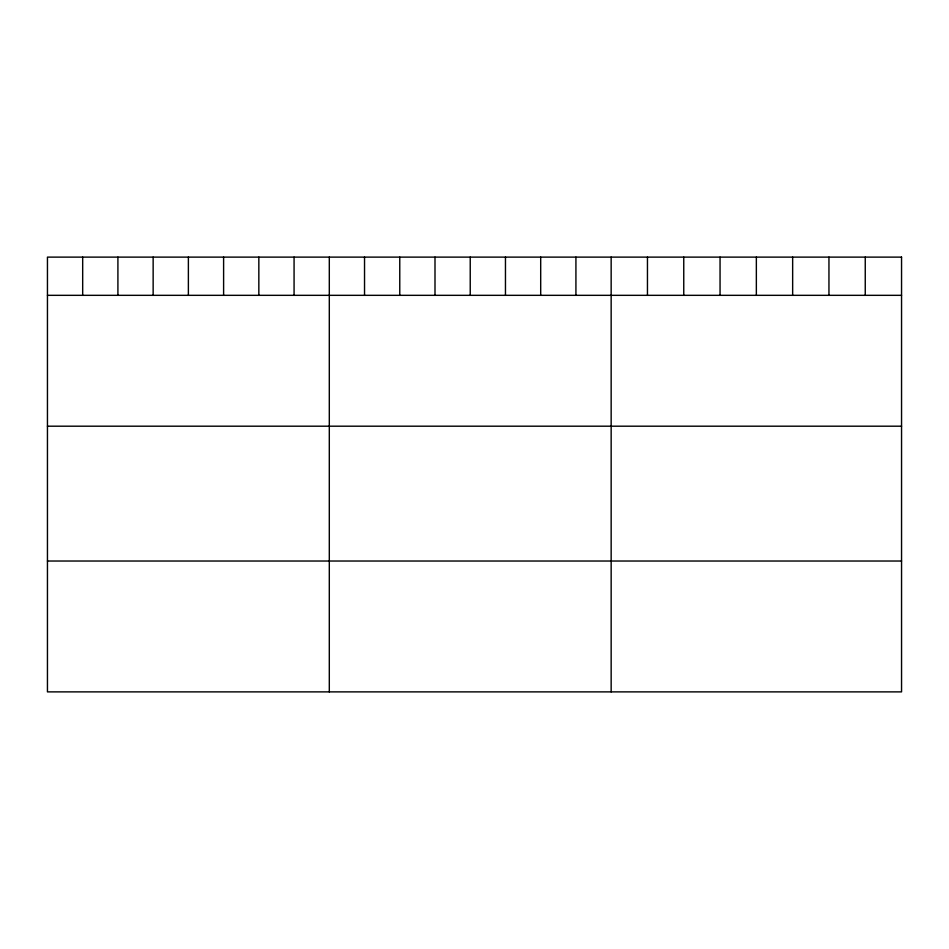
<?xml version="1.0" encoding="UTF-8"?>
<svg xmlns="http://www.w3.org/2000/svg" width="949" height="949" viewBox="0 0 949 949"><rect width="100%" height="100%" fill="white"/><g stroke="black" fill="none" stroke-linecap="round" stroke-linejoin="round"><path stroke-width="1.42" d="M47.45 295.329L901.55 295.329M47.45 426.196L901.55 426.196M47.45 561.025L901.55 561.025M865.251 257.12L865.251 295.329M828.952 257.12L828.952 295.329M792.652 257.12L792.652 295.329M756.353 257.12L756.353 295.329M720.054 257.12L720.054 295.329M683.755 257.12L683.755 295.329M647.455 257.12L647.455 295.329M611.156 257.12L611.156 691.88M575.924 257.12L575.924 295.329M540.693 257.12L540.693 295.329M505.461 257.12L505.461 295.329M470.229 257.12L470.229 295.329M434.998 257.12L434.998 295.329M399.766 257.12L399.766 295.329M364.535 257.12L364.535 295.329M329.303 257.12L329.303 691.88M294.071 257.12L294.071 295.329M258.84 257.12L258.84 295.329M223.608 257.12L223.608 295.329M188.377 257.12L188.377 295.329M153.145 257.12L153.145 295.329M117.913 257.12L117.913 295.329M82.682 257.12L82.682 295.329M901.55 257.12L47.45 257.12L47.45 691.88L901.55 691.88L901.55 257.12"/></g></svg>
